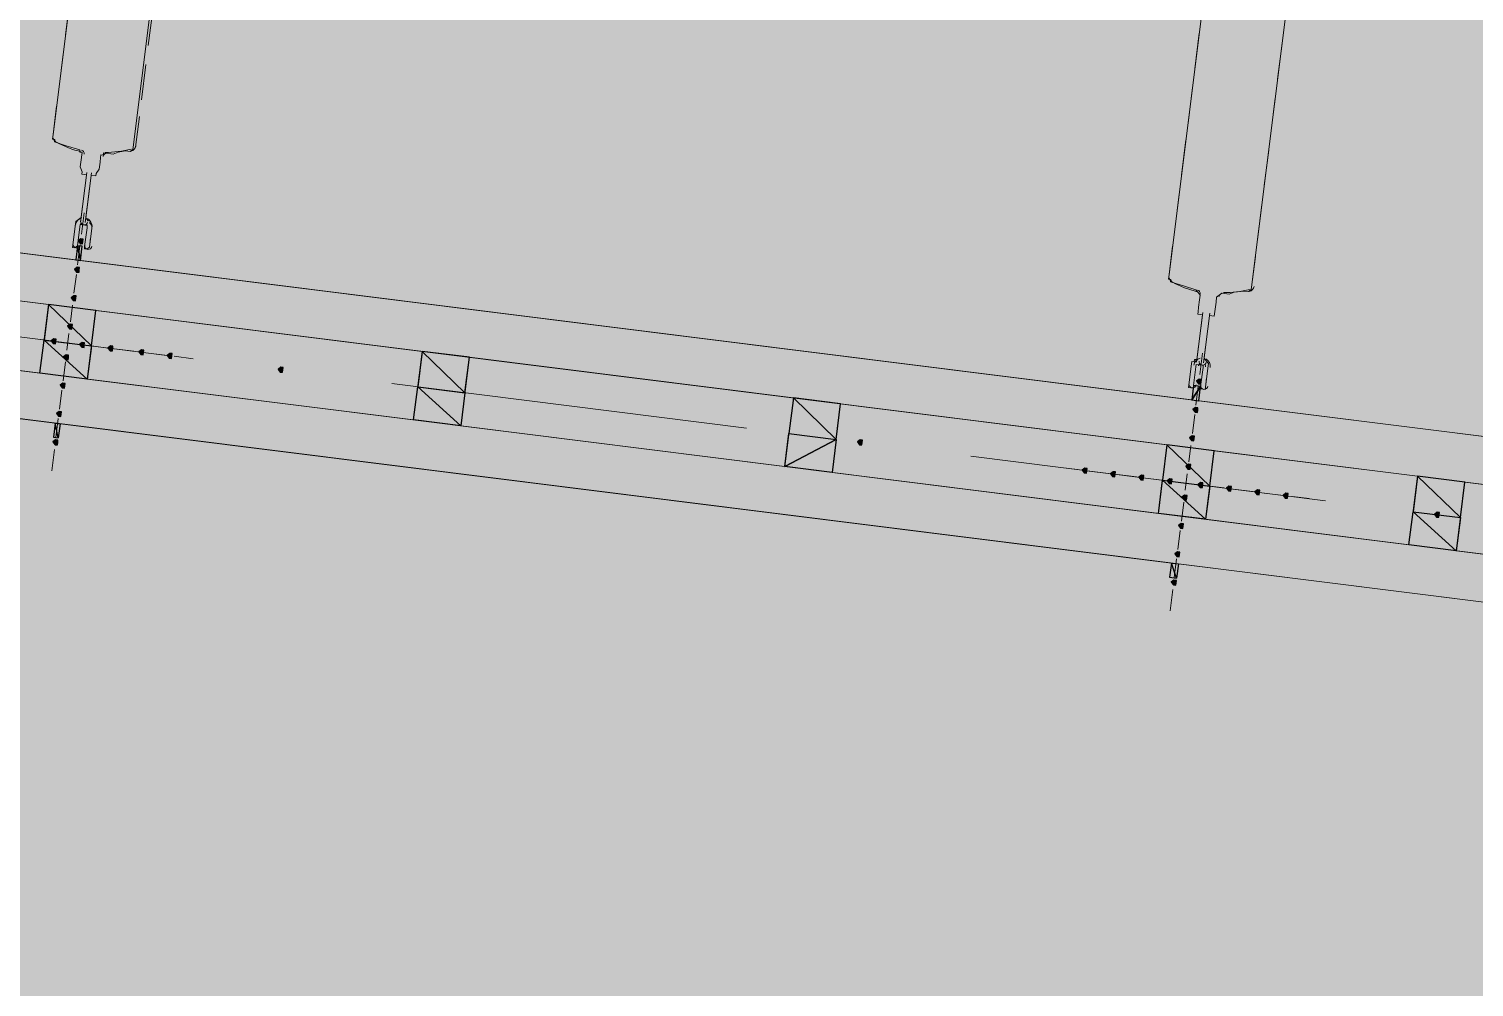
# Model space of a CAD drawing. Header units: metres. Extents: x -4 to 509425, y 7549 to 4732445.
# Drawn here: x 476061.19 to 476066.33, y 4719724.9 to 4719728.3 of the extents above; entities that cross this region are included whole.
import ezdxf

# ---------------------------------------------------------------- set-up
doc = ezdxf.new("R2010")
doc.units = ezdxf.units.M
doc.header["$LTSCALE"] = 0.01
doc.header["$MEASUREMENT"] = 0
doc.layers.get('0').update_dxf_attribs({"lineweight": 0})
doc.layers.add('_SUBESTACIÓN', color=1, linetype='Continuous')
doc.layers.add('SUBESTACION LA VID', color=253, linetype='Continuous')

# ---------------------------------------------------------------- blocks, each defined once
blk = doc.blocks.new('A$Cfff6051d')
at = {"layer": 'SUBESTACION LA VID', "transparency": 33554687}
h = blk.add_hatch(color=256, dxfattribs=at)
h.dxf.hatch_style = 2
h.paths.add_polyline_path([(476061.3843, 4719727.5442), (476061.3853, 4719727.5526), (476061.3769, 4719727.5536), (476061.3675, 4719727.5463), (476061.3748, 4719727.5368), (476061.3832, 4719727.5358)])
h = blk.add_hatch(color=256, dxfattribs=at)
h.dxf.hatch_style = 2
h.paths.add_polyline_path([(476061.3717, 4719727.4434), (476061.3727, 4719727.4518), (476061.3643, 4719727.4528), (476061.3549, 4719727.4455), (476061.3622, 4719727.436), (476061.3706, 4719727.435)])
h = blk.add_hatch(color=256, dxfattribs=at)
h.dxf.hatch_style = 2
h.paths.add_polyline_path([(476061.359, 4719727.3426), (476061.3601, 4719727.351), (476061.3517, 4719727.352), (476061.3422, 4719727.3447), (476061.3496, 4719727.3352), (476061.358, 4719727.3342)])
h = blk.add_hatch(color=256, dxfattribs=at)
h.dxf.hatch_style = 2
h.paths.add_polyline_path([(476061.3464, 4719727.2418), (476061.3474, 4719727.2502), (476061.339, 4719727.2512), (476061.3296, 4719727.2439), (476061.3369, 4719727.2344), (476061.3453, 4719727.2334)])
h = blk.add_hatch(color=256, dxfattribs=at)
h.dxf.hatch_style = 2
h.paths.add_polyline_path([(476061.2886, 4719727.1893), (476061.2897, 4719727.1977), (476061.2813, 4719727.1987), (476061.2718, 4719727.1914), (476061.2792, 4719727.1819), (476061.2876, 4719727.1809)])
h = blk.add_hatch(color=256, dxfattribs=at)
h.dxf.hatch_style = 2
h.paths.add_polyline_path([(476061.3327, 4719727.1326), (476061.3337, 4719727.141), (476061.3253, 4719727.142), (476061.3159, 4719727.1347), (476061.3232, 4719727.1252), (476061.3316, 4719727.1242)])
h = blk.add_hatch(color=256, dxfattribs=at)
h.dxf.hatch_style = 2
h.paths.add_polyline_path([(476061.3894, 4719727.1766), (476061.3905, 4719727.185), (476061.3821, 4719727.1861), (476061.3726, 4719727.1787), (476061.38, 4719727.1693), (476061.3884, 4719727.1682)])
h = blk.add_hatch(color=256, dxfattribs=at)
h.dxf.hatch_style = 2
h.paths.add_polyline_path([(476061.4902, 4719727.164), (476061.4913, 4719727.1724), (476061.4829, 4719727.1735), (476061.4734, 4719727.1661), (476061.4808, 4719727.1567), (476061.4892, 4719727.1556)])
h = blk.add_hatch(color=256, dxfattribs=at)
h.dxf.hatch_style = 2
h.paths.add_polyline_path([(476061.5994, 4719727.1503), (476061.6005, 4719727.1587), (476061.5921, 4719727.1598), (476061.5826, 4719727.1524), (476061.59, 4719727.143), (476061.5984, 4719727.1419)])
h = blk.add_hatch(color=256, dxfattribs=at)
h.dxf.hatch_style = 2
h.paths.add_polyline_path([(476061.7002, 4719727.1377), (476061.7013, 4719727.1461), (476061.6929, 4719727.1471), (476061.6834, 4719727.1398), (476061.6908, 4719727.1303), (476061.6992, 4719727.1293)])
h = blk.add_hatch(color=256, dxfattribs=at)
h.dxf.hatch_style = 2
h.paths.add_polyline_path([(476062.095, 4719727.0882), (476062.0961, 4719727.0966), (476062.0877, 4719727.0976), (476062.0782, 4719727.0903), (476062.0856, 4719727.0808), (476062.094, 4719727.0798)])
h = blk.add_hatch(color=256, dxfattribs=at)
h.dxf.hatch_style = 2
h.paths.add_polyline_path([(476061.3201, 4719727.0318), (476061.3211, 4719727.0402), (476061.3127, 4719727.0412), (476061.3033, 4719727.0339), (476061.3106, 4719727.0244), (476061.319, 4719727.0234)])
h = blk.add_hatch(color=256, dxfattribs=at)
h.dxf.hatch_style = 2
h.paths.add_polyline_path([(476065.3577, 4719727.046), (476065.3587, 4719727.0544), (476065.3503, 4719727.0555), (476065.3409, 4719727.0481), (476065.3482, 4719727.0387), (476065.3566, 4719727.0376)])
h = blk.add_hatch(color=256, dxfattribs=at)
h.dxf.hatch_style = 2
h.paths.add_polyline_path([(476061.3074, 4719726.931), (476061.3085, 4719726.9394), (476061.3001, 4719726.9404), (476061.2906, 4719726.9331), (476061.298, 4719726.9236), (476061.3064, 4719726.9226)])
h = blk.add_hatch(color=256, dxfattribs=at)
h.dxf.hatch_style = 2
h.paths.add_polyline_path([(476065.345, 4719726.9452), (476065.3461, 4719726.9536), (476065.3377, 4719726.9547), (476065.3282, 4719726.9473), (476065.3356, 4719726.9379), (476065.344, 4719726.9368)])
h = blk.add_hatch(color=256, dxfattribs=at)
h.dxf.hatch_style = 2
h.paths.add_polyline_path([(476061.2948, 4719726.8301), (476061.2958, 4719726.8385), (476061.2874, 4719726.8396), (476061.278, 4719726.8323), (476061.2853, 4719726.8228), (476061.2937, 4719726.8217)])
h = blk.add_hatch(color=256, dxfattribs=at)
h.dxf.hatch_style = 2
h.paths.add_polyline_path([(476064.1531, 4719726.8302), (476064.1542, 4719726.8386), (476064.1458, 4719726.8396), (476064.1363, 4719726.8323), (476064.1437, 4719726.8228), (476064.1521, 4719726.8218)])
h = blk.add_hatch(color=256, dxfattribs=at)
h.dxf.hatch_style = 2
h.paths.add_polyline_path([(476065.3324, 4719726.8444), (476065.3334, 4719726.8528), (476065.325, 4719726.8539), (476065.3156, 4719726.8465), (476065.3229, 4719726.8371), (476065.3313, 4719726.836)])
h = blk.add_hatch(color=256, dxfattribs=at)
h.dxf.hatch_style = 2
h.paths.add_polyline_path([(476064.9512, 4719726.7301), (476064.9522, 4719726.7385), (476064.9438, 4719726.7396), (476064.9344, 4719726.7322), (476064.9417, 4719726.7228), (476064.9501, 4719726.7217)])
h = blk.add_hatch(color=256, dxfattribs=at)
h.dxf.hatch_style = 2
h.paths.add_polyline_path([(476065.052, 4719726.7175), (476065.053, 4719726.7259), (476065.0446, 4719726.7269), (476065.0352, 4719726.7196), (476065.0425, 4719726.7101), (476065.0509, 4719726.7091)])
h = blk.add_hatch(color=256, dxfattribs=at)
h.dxf.hatch_style = 2
h.paths.add_polyline_path([(476065.3197, 4719726.7436), (476065.3208, 4719726.752), (476065.3124, 4719726.7531), (476065.3029, 4719726.7457), (476065.3103, 4719726.7363), (476065.3187, 4719726.7352)])
h = blk.add_hatch(color=256, dxfattribs=at)
h.dxf.hatch_style = 2
h.paths.add_polyline_path([(476065.1528, 4719726.7048), (476065.1538, 4719726.7132), (476065.1454, 4719726.7143), (476065.136, 4719726.7069), (476065.1433, 4719726.6975), (476065.1517, 4719726.6964)])
h = blk.add_hatch(color=256, dxfattribs=at)
h.dxf.hatch_style = 2
h.paths.add_polyline_path([(476065.2536, 4719726.6922), (476065.2546, 4719726.7006), (476065.2462, 4719726.7016), (476065.2368, 4719726.6943), (476065.2441, 4719726.6848), (476065.2525, 4719726.6838)])
h = blk.add_hatch(color=256, dxfattribs=at)
h.dxf.hatch_style = 2
h.paths.add_polyline_path([(476065.3628, 4719726.6785), (476065.3638, 4719726.6869), (476065.3554, 4719726.688), (476065.346, 4719726.6806), (476065.3533, 4719726.6712), (476065.3617, 4719726.6701)])
h = blk.add_hatch(color=256, dxfattribs=at)
h.dxf.hatch_style = 2
h.paths.add_polyline_path([(476065.4636, 4719726.6659), (476065.4646, 4719726.6743), (476065.4562, 4719726.6753), (476065.4468, 4719726.668), (476065.4541, 4719726.6585), (476065.4625, 4719726.6575)])
h = blk.add_hatch(color=256, dxfattribs=at)
h.dxf.hatch_style = 2
h.paths.add_polyline_path([(476065.306, 4719726.6344), (476065.3071, 4719726.6428), (476065.2987, 4719726.6439), (476065.2892, 4719726.6365), (476065.2966, 4719726.6271), (476065.305, 4719726.626)])
h = blk.add_hatch(color=256, dxfattribs=at)
h.dxf.hatch_style = 2
h.paths.add_polyline_path([(476065.5644, 4719726.6532), (476065.5654, 4719726.6616), (476065.557, 4719726.6627), (476065.5476, 4719726.6553), (476065.5549, 4719726.6459), (476065.5633, 4719726.6448)])
h = blk.add_hatch(color=256, dxfattribs=at)
h.dxf.hatch_style = 2
h.paths.add_polyline_path([(476065.6652, 4719726.6406), (476065.6662, 4719726.649), (476065.6578, 4719726.65), (476065.6484, 4719726.6427), (476065.6557, 4719726.6332), (476065.6641, 4719726.6322)])
h = blk.add_hatch(color=256, dxfattribs=at)
h.dxf.hatch_style = 2
h.paths.add_polyline_path([(476066.2028, 4719726.5732), (476066.2039, 4719726.5816), (476066.1955, 4719726.5826), (476066.186, 4719726.5753), (476066.1934, 4719726.5658), (476066.2018, 4719726.5648)])
h = blk.add_hatch(color=256, dxfattribs=at)
h.dxf.hatch_style = 2
h.paths.add_polyline_path([(476065.2934, 4719726.5336), (476065.2945, 4719726.542), (476065.2861, 4719726.5431), (476065.2766, 4719726.5357), (476065.284, 4719726.5263), (476065.2924, 4719726.5252)])
h = blk.add_hatch(color=256, dxfattribs=at)
h.dxf.hatch_style = 2
h.paths.add_polyline_path([(476065.2808, 4719726.4328), (476065.2818, 4719726.4412), (476065.2734, 4719726.4423), (476065.264, 4719726.4349), (476065.2713, 4719726.4255), (476065.2797, 4719726.4244)])
h = blk.add_hatch(color=256, dxfattribs=at)
h.dxf.hatch_style = 2
h.paths.add_polyline_path([(476065.2681, 4719726.332), (476065.2692, 4719726.3404), (476065.2608, 4719726.3415), (476065.2513, 4719726.3341), (476065.2587, 4719726.3247), (476065.2671, 4719726.3236)])
at = {"layer": 'SUBESTACION LA VID', "lineweight": 15}
for p, q in [((476061.3384, 4719728.4032), (476061.3226, 4719728.2772)), ((476061.6166, 4719728.2403), (476061.6324, 4719728.3663)), ((476067.8777, 4719726.6618), (476054.8656, 4719728.2932)), ((476065.3508, 4719728.2841), (476065.335, 4719728.1581)), ((476065.629, 4719728.1212), (476065.6448, 4719728.2472)), ((476061.3142, 4719728.21), (476061.2984, 4719728.084)), ((476061.5924, 4719728.0471), (476061.6082, 4719728.1731)), ((476067.7055, 4719726.5128), (476054.9874, 4719728.1072)), ((476065.3265, 4719728.0909), (476065.3107, 4719727.9649)), ((476061.291, 4719728.0252), (476061.2784, 4719727.9243)), ((476065.6047, 4719727.928), (476065.6205, 4719728.054)), ((476061.5713, 4719727.8791), (476061.585, 4719727.9883)), ((476067.6749, 4719726.2692), (476054.9568, 4719727.8636)), ((476065.3034, 4719727.9061), (476065.2876, 4719727.7801)), ((476065.5816, 4719727.7432), (476065.5974, 4719727.8692)), ((476061.3759, 4719727.6135), (476061.398, 4719727.7899)), ((476061.3927, 4719727.6114), (476061.4148, 4719727.7878)), ((476067.8051, 4719726.0822), (476054.7929, 4719727.7135)), ((476065.2791, 4719727.7129), (476065.2633, 4719727.5869)), ((476065.5574, 4719727.55), (476065.5732, 4719727.676)), ((476061.3885, 4719727.646), (476061.3791, 4719727.5704)), ((476061.357, 4719727.5988), (476061.3486, 4719727.5316)), ((476061.3738, 4719727.5967), (476061.3654, 4719727.5295)), ((476061.3906, 4719727.5263), (476061.399, 4719727.5935)), ((476061.3738, 4719727.5284), (476061.3654, 4719727.4612)), ((476061.3759, 4719727.477), (476061.3822, 4719727.5274)), ((476065.256, 4719727.5281), (476065.2433, 4719727.4273)), ((476065.5363, 4719727.382), (476065.55, 4719727.4912)), ((476061.3611, 4719727.4276), (476061.3527, 4719727.3604)), ((476061.6918, 4719727.1387), (476060.4318, 4719727.2967)), ((476061.2319, 4719727.0769), (476061.2624, 4719727.3206)), ((476061.3475, 4719727.3184), (476061.3401, 4719727.2596)), ((476061.3999, 4719727.0559), (476061.4304, 4719727.2995)), ((476065.3409, 4719727.1164), (476065.363, 4719727.2928)), ((476065.3661, 4719727.1132), (476065.3882, 4719727.2896)), ((476061.2634, 4719727.1924), (476061.1962, 4719727.2009)), ((476061.3348, 4719727.2176), (476061.3274, 4719727.1588)), ((476061.3642, 4719727.1798), (476061.297, 4719727.1882)), ((476061.465, 4719727.1672), (476061.4062, 4719727.1745)), ((476061.5658, 4719727.1545), (476061.507, 4719727.1619)), ((476061.675, 4719727.1408), (476061.6078, 4719727.1493)), ((476062.5591, 4719726.9105), (476062.5897, 4719727.1542)), ((476065.3619, 4719727.1479), (476065.3524, 4719727.0723)), ((476061.3222, 4719727.1168), (476061.3138, 4719727.0496)), ((476061.7758, 4719727.1282), (476061.7086, 4719727.1366)), ((476062.7271, 4719726.8895), (476062.7577, 4719727.1331)), ((476065.322, 4719727.1017), (476065.3135, 4719727.0345)), ((476065.3388, 4719727.0996), (476065.3303, 4719727.0324)), ((476065.3555, 4719727.0292), (476065.364, 4719727.0964)), ((476063.7415, 4719726.8818), (476062.4815, 4719727.0397)), ((476061.3095, 4719727.016), (476061.3011, 4719726.9488)), ((476063.878, 4719726.7452), (476063.9085, 4719726.9888)), ((476065.3471, 4719727.0303), (476065.3387, 4719726.9631)), ((476064.046, 4719726.7241), (476064.0765, 4719726.9677)), ((476061.2969, 4719726.9152), (476061.2885, 4719726.848)), ((476065.3345, 4719726.9295), (476065.3261, 4719726.8623)), ((476061.2832, 4719726.806), (476061.2737, 4719726.7304)), ((476065.7996, 4719726.6237), (476064.5395, 4719726.7817)), ((476065.2052, 4719726.5788), (476065.2358, 4719726.8224)), ((476065.3208, 4719726.8203), (476065.3134, 4719726.7615)), ((476065.3732, 4719726.5577), (476065.4038, 4719726.8013)), ((476064.9175, 4719726.7343), (476064.8588, 4719726.7417)), ((476065.0268, 4719726.7206), (476064.9596, 4719726.7291)), ((476065.1276, 4719726.708), (476065.0604, 4719726.7164)), ((476065.2284, 4719726.6954), (476065.1696, 4719726.7027)), ((476065.3292, 4719726.6827), (476065.2704, 4719726.6901)), ((476065.3082, 4719726.7195), (476065.3008, 4719726.6607)), ((476065.4384, 4719726.669), (476065.3712, 4719726.6775)), ((476066.0957, 4719726.4672), (476066.1262, 4719726.7108)), ((476066.2637, 4719726.4461), (476066.2942, 4719726.6897)), ((476065.5392, 4719726.6564), (476065.472, 4719726.6648)), ((476065.64, 4719726.6438), (476065.5812, 4719726.6511)), ((476065.7408, 4719726.6311), (476065.682, 4719726.6385)), ((476065.2955, 4719726.6187), (476065.2871, 4719726.5515)), ((476065.2829, 4719726.5179), (476065.2745, 4719726.4507)), ((476065.2703, 4719726.4171), (476065.2618, 4719726.3499)), ((476065.2766, 4719726.3992), (476065.2702, 4719726.3488)), ((476065.2566, 4719726.3079), (476065.2471, 4719726.2323))]:
    blk.add_line(p, q, dxfattribs=at)
at = {"layer": 'SUBESTACION LA VID', "lineweight": 0}
for p, q in [((476057.3941, 4719727.9762), (476061.3591, 4719727.4791)), ((476061.2624, 4719727.3206), (476058.6163, 4719727.6523)), ((476061.3591, 4719727.4791), (476065.324, 4719726.982)), ((476065.3492, 4719726.9788), (476061.3591, 4719727.4791)), ((476058.5858, 4719727.4087), (476061.2319, 4719727.0769)), ((476061.2624, 4719727.3206), (476062.5897, 4719727.1542)), ((476061.2319, 4719727.0769), (476062.5591, 4719726.9105)), ((476062.5591, 4719726.9105), (476065.2052, 4719726.5788)), ((476065.2052, 4719726.5788), (476066.0957, 4719726.4672))]:
    blk.add_line(p, q, dxfattribs=at)
at = {"layer": 'SUBESTACION LA VID', "lineweight": 15}
for points in [[(476061.8336, 4719730.039), (476061.5629, 4719727.8801), (476061.5619, 4719727.8717), (476061.5524, 4719727.8644), (476061.5356, 4719727.8665), (476061.5094, 4719727.8613), (476061.4915, 4719727.855), (476061.4579, 4719727.8592), (476061.4569, 4719727.8508), (476061.4485, 4719727.8518), (476061.4474, 4719727.8434), (476061.4453, 4719727.8266), (476061.4421, 4719727.8014), (476061.4316, 4719727.7857), (476061.4306, 4719727.7773), (476061.4138, 4719727.7794), (476061.3948, 4719727.6282), (476061.4022, 4719727.6187), (476061.4106, 4719727.6177), (476061.4095, 4719727.6093), (476061.4169, 4719727.5998), (476061.4158, 4719727.5914), (476061.4074, 4719727.5242), (476061.3979, 4719727.5169), (476061.3895, 4719727.5179), (476061.3906, 4719727.5263), (476061.399, 4719727.5935), (476061.4001, 4719727.6019), (476061.3917, 4719727.603), (476061.3833, 4719727.604), (476061.3749, 4719727.6051), (476061.3738, 4719727.5967), (476061.3654, 4719727.5295), (476061.3559, 4719727.5221), (476061.3475, 4719727.5232), (476061.3486, 4719727.5316), (476061.357, 4719727.5988), (476061.3581, 4719727.6072), (476061.3591, 4719727.6156), (476061.3686, 4719727.6229), (476061.378, 4719727.6303), (476061.397, 4719727.7815), (476061.3802, 4719727.7836), (476061.3812, 4719727.792), (476061.3749, 4719727.8099), (476061.3781, 4719727.8351), (476061.3802, 4719727.8519), (476061.3813, 4719727.8603), (476061.3729, 4719727.8613), (476061.3739, 4719727.8697), (476061.3246, 4719727.8844), (476061.2836, 4719727.8981), (476061.2847, 4719727.9065), (476061.2763, 4719727.9075), (476061.2773, 4719727.9159), (476061.2784, 4719727.9243), (476061.548, 4719730.0748)], [(476065.807, 4719729.5409), (476065.5363, 4719727.382), (476065.5352, 4719727.3736), (476065.5258, 4719727.3663), (476065.509, 4719727.3684), (476065.4743, 4719727.3642), (476065.4565, 4719727.3579), (476065.4313, 4719727.361), (476065.4218, 4719727.3537), (476065.4124, 4719727.3463), (476065.4103, 4719727.3295), (476065.4071, 4719727.3043), (476065.405, 4719727.2875), (476065.4039, 4719727.2791), (476065.3871, 4719727.2812), (476065.3682, 4719727.13), (476065.3755, 4719727.1206), (476065.3829, 4719727.1111), (476065.3818, 4719727.1027), (476065.3808, 4719727.0943), (476065.3723, 4719727.0271), (476065.3713, 4719727.0187), (476065.3629, 4719727.0198), (476065.3545, 4719727.0208), (476065.3555, 4719727.0292), (476065.364, 4719727.0964), (476065.365, 4719727.1048), (476065.3566, 4719727.1059), (476065.3482, 4719727.1069), (476065.3398, 4719727.108), (476065.3388, 4719727.0996), (476065.3303, 4719727.0324), (476065.3293, 4719727.024), (476065.3209, 4719727.025), (476065.3125, 4719727.0261), (476065.3135, 4719727.0345), (476065.322, 4719727.1017), (476065.323, 4719727.1101), (476065.3241, 4719727.1185), (476065.3325, 4719727.1175), (476065.3335, 4719727.1259), (476065.3419, 4719727.1248), (476065.343, 4719727.1332), (476065.3619, 4719727.2844), (476065.3451, 4719727.2865), (476065.3462, 4719727.2949), (476065.3483, 4719727.3117), (476065.3515, 4719727.3369), (476065.3536, 4719727.3537), (476065.3462, 4719727.3632), (476065.3389, 4719727.3726), (476065.2979, 4719727.3863), (476065.2486, 4719727.401), (476065.2496, 4719727.4094), (476065.2412, 4719727.4105), (476065.2423, 4719727.4189), (476065.2433, 4719727.4273), (476065.5129, 4719729.5777)], [(476067.7265, 4719726.6808), (476065.3492, 4719726.9788), (476065.3555, 4719727.0292), (476065.3303, 4719727.0324), (476065.324, 4719726.982), (476061.3759, 4719727.477), (476061.3822, 4719727.5274), (476061.3654, 4719727.5295), (476061.3591, 4719727.4791), (476057.4109, 4719727.9741)], [(476060.1116, 4719727.4648), (476061.2624, 4719727.3206), (476061.2466, 4719727.1945), (476061.4146, 4719727.1735), (476061.4304, 4719727.2995), (476062.5897, 4719727.1542), (476062.5739, 4719727.0281), (476062.7419, 4719727.0071), (476062.7577, 4719727.1331), (476063.9085, 4719726.9888), (476063.8927, 4719726.8628), (476064.0607, 4719726.8417), (476064.0765, 4719726.9677), (476065.2358, 4719726.8224), (476065.22, 4719726.6964), (476065.388, 4719726.6753), (476065.4038, 4719726.8013), (476066.1262, 4719726.7108), (476066.1104, 4719726.5848), (476066.2784, 4719726.5637), (476066.2942, 4719726.6897), (476067.0166, 4719726.5991)], [(476067.6539, 4719726.1012), (476065.2766, 4719726.3992), (476065.2702, 4719726.3488), (476065.245, 4719726.352), (476065.2514, 4719726.4024), (476061.3032, 4719726.8973), (476061.2969, 4719726.8469), (476061.2801, 4719726.8491), (476061.2864, 4719726.8995), (476057.3382, 4719727.3944)], [(476060.081, 4719727.2212), (476061.2319, 4719727.0769), (476061.2466, 4719727.1945), (476061.4146, 4719727.1735), (476061.3999, 4719727.0559), (476062.5591, 4719726.9105), (476062.5739, 4719727.0281), (476062.7419, 4719727.0071), (476062.7271, 4719726.8895), (476063.878, 4719726.7452), (476063.8927, 4719726.8628), (476064.0607, 4719726.8417), (476064.046, 4719726.7241), (476065.2052, 4719726.5788), (476065.22, 4719726.6964), (476065.388, 4719726.6753), (476065.3732, 4719726.5577), (476066.0957, 4719726.4672), (476066.1104, 4719726.5848), (476066.2784, 4719726.5637), (476066.2637, 4719726.4461), (476066.9861, 4719726.3555)], [(476061.3802, 4719727.8519), (476061.3781, 4719727.8351), (476061.3749, 4719727.8099), (476061.3812, 4719727.792), (476061.3802, 4719727.7836), (476061.397, 4719727.7815)], [(476061.4138, 4719727.7794), (476061.4306, 4719727.7773), (476061.4316, 4719727.7857), (476061.4421, 4719727.8014), (476061.4453, 4719727.8266), (476061.4474, 4719727.8434)], [(476061.4158, 4719727.5914), (476061.4074, 4719727.5242), (476061.4116, 4719727.5578)], [(476061.3591, 4719727.4791), (476061.3654, 4719727.5295), (476061.3822, 4719727.5274)], [(476065.3536, 4719727.3537), (476065.3515, 4719727.3369), (476065.3483, 4719727.3117), (476065.3462, 4719727.2949), (476065.3451, 4719727.2865), (476065.3619, 4719727.2844)], [(476065.3871, 4719727.2812), (476065.4039, 4719727.2791), (476065.405, 4719727.2875), (476065.4071, 4719727.3043), (476065.4103, 4719727.3295), (476065.4124, 4719727.3463)], [(476065.3808, 4719727.0943), (476065.3723, 4719727.0271), (476065.3766, 4719727.0607)], [(476065.324, 4719726.982), (476065.3303, 4719727.0324), (476065.3555, 4719727.0292), (476065.3492, 4719726.9788)], [(476061.2864, 4719726.8995), (476061.2801, 4719726.8491), (476061.2969, 4719726.8469), (476061.3032, 4719726.8973)], [(476065.2514, 4719726.4024), (476065.245, 4719726.352), (476065.2702, 4719726.3488)]]:
    blk.add_lwpolyline(points, dxfattribs=at)
at = {"layer": 'SUBESTACION LA VID', "lineweight": 0}
for points in [[(476055.0084, 4719728.2753), (476065.3492, 4719726.9788), (476057.3941, 4719727.9762)], [(476054.9357, 4719727.6956), (476065.2766, 4719726.3992), (476057.3214, 4719727.3965)], [(476065.2766, 4719726.3992), (476061.3032, 4719726.8973), (476057.3214, 4719727.3965), (476061.2864, 4719726.8995)], [(476059.913, 4719727.2423), (476061.2319, 4719727.0769), (476058.7538, 4719727.3876)], [(476066.1262, 4719726.7108), (476065.2358, 4719726.8224), (476062.5897, 4719727.1542)], [(476064.0765, 4719726.9677), (476062.5897, 4719727.1542), (476063.9085, 4719726.9888)], [(476063.878, 4719726.7452), (476065.2052, 4719726.5788), (476062.7271, 4719726.8895)], [(476067.1846, 4719726.5781), (476066.1262, 4719726.7108), (476067.0166, 4719726.5991)], [(476067.1541, 4719726.3345), (476066.0957, 4719726.4672), (476066.9861, 4719726.3555)]]:
    blk.add_lwpolyline(points, dxfattribs=at)
at = {"layer": 'SUBESTACION LA VID'}
for points in [[(476061.3843, 4719727.5442), (476061.3853, 4719727.5526), (476061.3769, 4719727.5536), (476061.3675, 4719727.5463), (476061.3748, 4719727.5368), (476061.3832, 4719727.5358)], [(476061.3591, 4719727.4791), (476061.3759, 4719727.477), (476061.3654, 4719727.5295)], [(476061.3759, 4719727.477), (476061.3822, 4719727.5274), (476061.3654, 4719727.5295)], [(476061.3717, 4719727.4434), (476061.3727, 4719727.4518), (476061.3643, 4719727.4528), (476061.3549, 4719727.4455), (476061.3622, 4719727.436), (476061.3706, 4719727.435)], [(476061.359, 4719727.3426), (476061.3601, 4719727.351), (476061.3517, 4719727.352), (476061.3422, 4719727.3447), (476061.3496, 4719727.3352), (476061.358, 4719727.3342)], [(476061.2466, 4719727.1945), (476061.4146, 4719727.1735), (476061.2624, 4719727.3206)], [(476061.4146, 4719727.1735), (476061.4304, 4719727.2995), (476061.2624, 4719727.3206)], [(476061.3464, 4719727.2418), (476061.3474, 4719727.2502), (476061.339, 4719727.2512), (476061.3296, 4719727.2439), (476061.3369, 4719727.2344), (476061.3453, 4719727.2334)], [(476061.2319, 4719727.0769), (476061.2466, 4719727.1945), (476061.3999, 4719727.0559)], [(476061.3999, 4719727.0559), (476061.2466, 4719727.1945), (476061.4146, 4719727.1735)], [(476061.2886, 4719727.1893), (476061.2897, 4719727.1977), (476061.2813, 4719727.1987), (476061.2718, 4719727.1914), (476061.2792, 4719727.1819), (476061.2876, 4719727.1809)], [(476061.3327, 4719727.1326), (476061.3337, 4719727.141), (476061.3253, 4719727.142), (476061.3159, 4719727.1347), (476061.3232, 4719727.1252), (476061.3316, 4719727.1242)], [(476061.3894, 4719727.1766), (476061.3905, 4719727.185), (476061.3821, 4719727.1861), (476061.3726, 4719727.1787), (476061.38, 4719727.1693), (476061.3884, 4719727.1682)], [(476061.4902, 4719727.164), (476061.4913, 4719727.1724), (476061.4829, 4719727.1735), (476061.4734, 4719727.1661), (476061.4808, 4719727.1567), (476061.4892, 4719727.1556)], [(476061.5994, 4719727.1503), (476061.6005, 4719727.1587), (476061.5921, 4719727.1598), (476061.5826, 4719727.1524), (476061.59, 4719727.143), (476061.5984, 4719727.1419)], [(476061.7002, 4719727.1377), (476061.7013, 4719727.1461), (476061.6929, 4719727.1471), (476061.6834, 4719727.1398), (476061.6908, 4719727.1303), (476061.6992, 4719727.1293)], [(476062.5739, 4719727.0281), (476062.7419, 4719727.0071), (476062.5897, 4719727.1542)], [(476062.7419, 4719727.0071), (476062.7577, 4719727.1331), (476062.5897, 4719727.1542)], [(476062.095, 4719727.0882), (476062.0961, 4719727.0966), (476062.0877, 4719727.0976), (476062.0782, 4719727.0903), (476062.0856, 4719727.0808), (476062.094, 4719727.0798)], [(476061.3201, 4719727.0318), (476061.3211, 4719727.0402), (476061.3127, 4719727.0412), (476061.3033, 4719727.0339), (476061.3106, 4719727.0244), (476061.319, 4719727.0234)], [(476065.3577, 4719727.046), (476065.3587, 4719727.0544), (476065.3503, 4719727.0555), (476065.3409, 4719727.0481), (476065.3482, 4719727.0387), (476065.3566, 4719727.0376)], [(476062.5591, 4719726.9105), (476062.5739, 4719727.0281), (476062.7271, 4719726.8895)], [(476062.7271, 4719726.8895), (476062.5739, 4719727.0281), (476062.7419, 4719727.0071)], [(476063.8927, 4719726.8628), (476064.0607, 4719726.8417), (476063.9085, 4719726.9888)], [(476064.0607, 4719726.8417), (476064.0765, 4719726.9677), (476063.9085, 4719726.9888)], [(476065.324, 4719726.982), (476065.3555, 4719727.0292), (476065.3303, 4719727.0324)], [(476065.3492, 4719726.9788), (476065.3555, 4719727.0292), (476065.324, 4719726.982)], [(476061.3074, 4719726.931), (476061.3085, 4719726.9394), (476061.3001, 4719726.9404), (476061.2906, 4719726.9331), (476061.298, 4719726.9236), (476061.3064, 4719726.9226)], [(476065.345, 4719726.9452), (476065.3461, 4719726.9536), (476065.3377, 4719726.9547), (476065.3282, 4719726.9473), (476065.3356, 4719726.9379), (476065.344, 4719726.9368)], [(476061.2948, 4719726.8301), (476061.2958, 4719726.8385), (476061.2874, 4719726.8396), (476061.278, 4719726.8323), (476061.2853, 4719726.8228), (476061.2937, 4719726.8217)], [(476063.878, 4719726.7452), (476063.8927, 4719726.8628), (476064.0607, 4719726.8417)], [(476064.046, 4719726.7241), (476063.878, 4719726.7452), (476064.0607, 4719726.8417)], [(476064.1531, 4719726.8302), (476064.1542, 4719726.8386), (476064.1458, 4719726.8396), (476064.1363, 4719726.8323), (476064.1437, 4719726.8228), (476064.1521, 4719726.8218)], [(476065.3324, 4719726.8444), (476065.3334, 4719726.8528), (476065.325, 4719726.8539), (476065.3156, 4719726.8465), (476065.3229, 4719726.8371), (476065.3313, 4719726.836)], [(476065.22, 4719726.6964), (476065.388, 4719726.6753), (476065.2358, 4719726.8224)], [(476065.388, 4719726.6753), (476065.4038, 4719726.8013), (476065.2358, 4719726.8224)], [(476064.9512, 4719726.7301), (476064.9522, 4719726.7385), (476064.9438, 4719726.7396), (476064.9344, 4719726.7322), (476064.9417, 4719726.7228), (476064.9501, 4719726.7217)], [(476065.052, 4719726.7175), (476065.053, 4719726.7259), (476065.0446, 4719726.7269), (476065.0352, 4719726.7196), (476065.0425, 4719726.7101), (476065.0509, 4719726.7091)], [(476065.3197, 4719726.7436), (476065.3208, 4719726.752), (476065.3124, 4719726.7531), (476065.3029, 4719726.7457), (476065.3103, 4719726.7363), (476065.3187, 4719726.7352)], [(476065.1528, 4719726.7048), (476065.1538, 4719726.7132), (476065.1454, 4719726.7143), (476065.136, 4719726.7069), (476065.1433, 4719726.6975), (476065.1517, 4719726.6964)], [(476065.2052, 4719726.5788), (476065.22, 4719726.6964), (476065.3732, 4719726.5577)], [(476065.3732, 4719726.5577), (476065.22, 4719726.6964), (476065.388, 4719726.6753)], [(476065.2536, 4719726.6922), (476065.2546, 4719726.7006), (476065.2462, 4719726.7016), (476065.2368, 4719726.6943), (476065.2441, 4719726.6848), (476065.2525, 4719726.6838)], [(476065.3628, 4719726.6785), (476065.3638, 4719726.6869), (476065.3554, 4719726.688), (476065.346, 4719726.6806), (476065.3533, 4719726.6712), (476065.3617, 4719726.6701)], [(476065.4636, 4719726.6659), (476065.4646, 4719726.6743), (476065.4562, 4719726.6753), (476065.4468, 4719726.668), (476065.4541, 4719726.6585), (476065.4625, 4719726.6575)], [(476066.1104, 4719726.5848), (476066.2784, 4719726.5637), (476066.1262, 4719726.7108)], [(476066.2784, 4719726.5637), (476066.2942, 4719726.6897), (476066.1262, 4719726.7108)], [(476065.306, 4719726.6344), (476065.3071, 4719726.6428), (476065.2987, 4719726.6439), (476065.2892, 4719726.6365), (476065.2966, 4719726.6271), (476065.305, 4719726.626)], [(476065.5644, 4719726.6532), (476065.5654, 4719726.6616), (476065.557, 4719726.6627), (476065.5476, 4719726.6553), (476065.5549, 4719726.6459), (476065.5633, 4719726.6448)], [(476065.6652, 4719726.6406), (476065.6662, 4719726.649), (476065.6578, 4719726.65), (476065.6484, 4719726.6427), (476065.6557, 4719726.6332), (476065.6641, 4719726.6322)], [(476066.0957, 4719726.4672), (476066.1104, 4719726.5848), (476066.2637, 4719726.4461)], [(476066.2637, 4719726.4461), (476066.1104, 4719726.5848), (476066.2784, 4719726.5637)], [(476066.2028, 4719726.5732), (476066.2039, 4719726.5816), (476066.1955, 4719726.5826), (476066.186, 4719726.5753), (476066.1934, 4719726.5658), (476066.2018, 4719726.5648)], [(476065.2934, 4719726.5336), (476065.2945, 4719726.542), (476065.2861, 4719726.5431), (476065.2766, 4719726.5357), (476065.284, 4719726.5263), (476065.2924, 4719726.5252)], [(476065.2808, 4719726.4328), (476065.2818, 4719726.4412), (476065.2734, 4719726.4423), (476065.264, 4719726.4349), (476065.2713, 4719726.4255), (476065.2797, 4719726.4244)], [(476065.2681, 4719726.332), (476065.2692, 4719726.3404), (476065.2608, 4719726.3415), (476065.2513, 4719726.3341), (476065.2587, 4719726.3247), (476065.2671, 4719726.3236)]]:
    blk.add_lwpolyline(points, close=True, dxfattribs=at)
at = {"layer": 'SUBESTACION LA VID', "lineweight": 0}
for points in [[(476061.3843, 4719727.5442), (476061.3853, 4719727.5526), (476061.3769, 4719727.5536), (476061.3675, 4719727.5463), (476061.3748, 4719727.5368), (476061.3832, 4719727.5358)], [(476061.3591, 4719727.4791), (476061.3759, 4719727.477), (476061.3654, 4719727.5295)], [(476061.3759, 4719727.477), (476061.3822, 4719727.5274), (476061.3654, 4719727.5295)], [(476061.3717, 4719727.4434), (476061.3727, 4719727.4518), (476061.3643, 4719727.4528), (476061.3549, 4719727.4455), (476061.3622, 4719727.436), (476061.3706, 4719727.435)], [(476061.359, 4719727.3426), (476061.3601, 4719727.351), (476061.3517, 4719727.352), (476061.3422, 4719727.3447), (476061.3496, 4719727.3352), (476061.358, 4719727.3342)], [(476061.2466, 4719727.1945), (476061.4146, 4719727.1735), (476061.2624, 4719727.3206)], [(476061.4146, 4719727.1735), (476061.4304, 4719727.2995), (476061.2624, 4719727.3206)], [(476061.3464, 4719727.2418), (476061.3474, 4719727.2502), (476061.339, 4719727.2512), (476061.3296, 4719727.2439), (476061.3369, 4719727.2344), (476061.3453, 4719727.2334)], [(476061.2319, 4719727.0769), (476061.2466, 4719727.1945), (476061.3999, 4719727.0559)], [(476061.3999, 4719727.0559), (476061.2466, 4719727.1945), (476061.4146, 4719727.1735)], [(476061.2886, 4719727.1893), (476061.2897, 4719727.1977), (476061.2813, 4719727.1987), (476061.2718, 4719727.1914), (476061.2792, 4719727.1819), (476061.2876, 4719727.1809)], [(476061.3327, 4719727.1326), (476061.3337, 4719727.141), (476061.3253, 4719727.142), (476061.3159, 4719727.1347), (476061.3232, 4719727.1252), (476061.3316, 4719727.1242)], [(476061.3894, 4719727.1766), (476061.3905, 4719727.185), (476061.3821, 4719727.1861), (476061.3726, 4719727.1787), (476061.38, 4719727.1693), (476061.3884, 4719727.1682)], [(476061.4902, 4719727.164), (476061.4913, 4719727.1724), (476061.4829, 4719727.1735), (476061.4734, 4719727.1661), (476061.4808, 4719727.1567), (476061.4892, 4719727.1556)], [(476061.5994, 4719727.1503), (476061.6005, 4719727.1587), (476061.5921, 4719727.1598), (476061.5826, 4719727.1524), (476061.59, 4719727.143), (476061.5984, 4719727.1419)], [(476061.7002, 4719727.1377), (476061.7013, 4719727.1461), (476061.6929, 4719727.1471), (476061.6834, 4719727.1398), (476061.6908, 4719727.1303), (476061.6992, 4719727.1293)], [(476062.5739, 4719727.0281), (476062.7419, 4719727.0071), (476062.5897, 4719727.1542)], [(476062.7419, 4719727.0071), (476062.7577, 4719727.1331), (476062.5897, 4719727.1542)], [(476062.095, 4719727.0882), (476062.0961, 4719727.0966), (476062.0877, 4719727.0976), (476062.0782, 4719727.0903), (476062.0856, 4719727.0808), (476062.094, 4719727.0798)], [(476061.3201, 4719727.0318), (476061.3211, 4719727.0402), (476061.3127, 4719727.0412), (476061.3033, 4719727.0339), (476061.3106, 4719727.0244), (476061.319, 4719727.0234)], [(476065.3577, 4719727.046), (476065.3587, 4719727.0544), (476065.3503, 4719727.0555), (476065.3409, 4719727.0481), (476065.3482, 4719727.0387), (476065.3566, 4719727.0376)], [(476062.5591, 4719726.9105), (476062.5739, 4719727.0281), (476062.7271, 4719726.8895)], [(476062.7271, 4719726.8895), (476062.5739, 4719727.0281), (476062.7419, 4719727.0071)], [(476063.8927, 4719726.8628), (476064.0607, 4719726.8417), (476063.9085, 4719726.9888)], [(476064.0607, 4719726.8417), (476064.0765, 4719726.9677), (476063.9085, 4719726.9888)], [(476065.324, 4719726.982), (476065.3555, 4719727.0292), (476065.3303, 4719727.0324)], [(476065.3492, 4719726.9788), (476065.3555, 4719727.0292), (476065.324, 4719726.982)], [(476061.3074, 4719726.931), (476061.3085, 4719726.9394), (476061.3001, 4719726.9404), (476061.2906, 4719726.9331), (476061.298, 4719726.9236), (476061.3064, 4719726.9226)], [(476065.345, 4719726.9452), (476065.3461, 4719726.9536), (476065.3377, 4719726.9547), (476065.3282, 4719726.9473), (476065.3356, 4719726.9379), (476065.344, 4719726.9368)], [(476061.2948, 4719726.8301), (476061.2958, 4719726.8385), (476061.2874, 4719726.8396), (476061.278, 4719726.8323), (476061.2853, 4719726.8228), (476061.2937, 4719726.8217)], [(476063.878, 4719726.7452), (476063.8927, 4719726.8628), (476064.0607, 4719726.8417)], [(476064.046, 4719726.7241), (476063.878, 4719726.7452), (476064.0607, 4719726.8417)], [(476064.1531, 4719726.8302), (476064.1542, 4719726.8386), (476064.1458, 4719726.8396), (476064.1363, 4719726.8323), (476064.1437, 4719726.8228), (476064.1521, 4719726.8218)], [(476065.3324, 4719726.8444), (476065.3334, 4719726.8528), (476065.325, 4719726.8539), (476065.3156, 4719726.8465), (476065.3229, 4719726.8371), (476065.3313, 4719726.836)], [(476065.22, 4719726.6964), (476065.388, 4719726.6753), (476065.2358, 4719726.8224)], [(476065.388, 4719726.6753), (476065.4038, 4719726.8013), (476065.2358, 4719726.8224)], [(476064.9512, 4719726.7301), (476064.9522, 4719726.7385), (476064.9438, 4719726.7396), (476064.9344, 4719726.7322), (476064.9417, 4719726.7228), (476064.9501, 4719726.7217)], [(476065.052, 4719726.7175), (476065.053, 4719726.7259), (476065.0446, 4719726.7269), (476065.0352, 4719726.7196), (476065.0425, 4719726.7101), (476065.0509, 4719726.7091)], [(476065.3197, 4719726.7436), (476065.3208, 4719726.752), (476065.3124, 4719726.7531), (476065.3029, 4719726.7457), (476065.3103, 4719726.7363), (476065.3187, 4719726.7352)], [(476065.1528, 4719726.7048), (476065.1538, 4719726.7132), (476065.1454, 4719726.7143), (476065.136, 4719726.7069), (476065.1433, 4719726.6975), (476065.1517, 4719726.6964)], [(476065.2052, 4719726.5788), (476065.22, 4719726.6964), (476065.3732, 4719726.5577)], [(476065.3732, 4719726.5577), (476065.22, 4719726.6964), (476065.388, 4719726.6753)], [(476065.2536, 4719726.6922), (476065.2546, 4719726.7006), (476065.2462, 4719726.7016), (476065.2368, 4719726.6943), (476065.2441, 4719726.6848), (476065.2525, 4719726.6838)], [(476065.3628, 4719726.6785), (476065.3638, 4719726.6869), (476065.3554, 4719726.688), (476065.346, 4719726.6806), (476065.3533, 4719726.6712), (476065.3617, 4719726.6701)], [(476065.4636, 4719726.6659), (476065.4646, 4719726.6743), (476065.4562, 4719726.6753), (476065.4468, 4719726.668), (476065.4541, 4719726.6585), (476065.4625, 4719726.6575)], [(476066.1104, 4719726.5848), (476066.2784, 4719726.5637), (476066.1262, 4719726.7108)], [(476066.2784, 4719726.5637), (476066.2942, 4719726.6897), (476066.1262, 4719726.7108)], [(476065.306, 4719726.6344), (476065.3071, 4719726.6428), (476065.2987, 4719726.6439), (476065.2892, 4719726.6365), (476065.2966, 4719726.6271), (476065.305, 4719726.626)], [(476065.5644, 4719726.6532), (476065.5654, 4719726.6616), (476065.557, 4719726.6627), (476065.5476, 4719726.6553), (476065.5549, 4719726.6459), (476065.5633, 4719726.6448)], [(476065.6652, 4719726.6406), (476065.6662, 4719726.649), (476065.6578, 4719726.65), (476065.6484, 4719726.6427), (476065.6557, 4719726.6332), (476065.6641, 4719726.6322)], [(476066.0957, 4719726.4672), (476066.1104, 4719726.5848), (476066.2637, 4719726.4461)], [(476066.2637, 4719726.4461), (476066.1104, 4719726.5848), (476066.2784, 4719726.5637)], [(476066.2028, 4719726.5732), (476066.2039, 4719726.5816), (476066.1955, 4719726.5826), (476066.186, 4719726.5753), (476066.1934, 4719726.5658), (476066.2018, 4719726.5648)], [(476065.2934, 4719726.5336), (476065.2945, 4719726.542), (476065.2861, 4719726.5431), (476065.2766, 4719726.5357), (476065.284, 4719726.5263), (476065.2924, 4719726.5252)], [(476065.2808, 4719726.4328), (476065.2818, 4719726.4412), (476065.2734, 4719726.4423), (476065.264, 4719726.4349), (476065.2713, 4719726.4255), (476065.2797, 4719726.4244)], [(476065.2681, 4719726.332), (476065.2692, 4719726.3404), (476065.2608, 4719726.3415), (476065.2513, 4719726.3341), (476065.2587, 4719726.3247), (476065.2671, 4719726.3236)]]:
    blk.add_lwpolyline(points, close=True, dxfattribs=at)
at = {"layer": 'SUBESTACION LA VID', "lineweight": 15}
for points in [[(476061.2787, 4719727.924), (476061.2756, 4719727.9143), (476061.2798, 4719727.9037), (476061.2888, 4719727.8989)], [(476061.2907, 4719727.8971), (476061.3184, 4719727.8819), (476061.3479, 4719727.8704), (476061.3786, 4719727.863)], [(476061.3891, 4719727.855), (476061.3899, 4719727.8614), (476061.3859, 4719727.8673), (476061.3796, 4719727.8689)], [(476061.469, 4719727.8577), (476061.4626, 4719727.8577), (476061.4571, 4719727.853), (476061.4563, 4719727.8466)], [(476061.4631, 4719727.8611), (476061.4944, 4719727.8608), (476061.5256, 4719727.8646), (476061.5559, 4719727.8722)], [(476061.556, 4719727.8654), (476061.5645, 4719727.8675), (476061.5708, 4719727.8746), (476061.5719, 4719727.8833)], [(476061.3806, 4719727.6283), (476061.3684, 4719727.6256), (476061.3591, 4719727.6155), (476061.3575, 4719727.603)], [(476061.3792, 4719727.6094), (476061.3765, 4719727.6073), (476061.3748, 4719727.6043), (476061.3743, 4719727.6009)], [(476061.3995, 4719727.5977), (476061.4, 4719727.6011), (476061.399, 4719727.6045), (476061.3969, 4719727.6072)], [(476061.4163, 4719727.5956), (476061.4179, 4719727.6081), (476061.4114, 4719727.6202), (476061.4002, 4719727.6258)], [(476065.2437, 4719727.4269), (476065.2405, 4719727.4172), (476065.2448, 4719727.4066), (476065.2538, 4719727.4018)], [(476065.2557, 4719727.4), (476065.2834, 4719727.3848), (476065.3129, 4719727.3733), (476065.3436, 4719727.3659)], [(476065.3541, 4719727.3579), (476065.3549, 4719727.3643), (476065.3508, 4719727.3702), (476065.3446, 4719727.3718)], [(476065.434, 4719727.3606), (476065.4275, 4719727.3606), (476065.4221, 4719727.3559), (476065.4213, 4719727.3495)], [(476065.4365, 4719727.3629), (476065.4678, 4719727.3627), (476065.4989, 4719727.3664), (476065.5293, 4719727.3741)], [(476065.5294, 4719727.3672), (476065.5378, 4719727.3694), (476065.5441, 4719727.3765), (476065.5452, 4719727.3852)], [(476065.354, 4719727.1301), (476065.3417, 4719727.1274), (476065.3325, 4719727.1173), (476065.3309, 4719727.1049)], [(476065.3526, 4719727.1112), (476065.3499, 4719727.1092), (476065.3481, 4719727.1061), (476065.3477, 4719727.1027)], [(476065.3729, 4719727.0996), (476065.3733, 4719727.103), (476065.3724, 4719727.1064), (476065.3703, 4719727.109)], [(476065.3897, 4719727.0975), (476065.3913, 4719727.1099), (476065.3848, 4719727.122), (476065.3736, 4719727.1277)]]:
    blk.add_open_spline(points, degree=3, dxfattribs=at)
for points in [[(476061.3764, 4719727.6177), (476061.3756, 4719727.6107), (476061.3805, 4719727.6044), (476061.3875, 4719727.6035), (476061.3944, 4719727.6026), (476061.4008, 4719727.6076), (476061.4016, 4719727.6145)], [(476061.3491, 4719727.5358), (476061.3482, 4719727.5288), (476061.3532, 4719727.5225), (476061.3601, 4719727.5216), (476061.3671, 4719727.5207), (476061.3734, 4719727.5257), (476061.3743, 4719727.5326)], [(476061.3911, 4719727.5305), (476061.3902, 4719727.5236), (476061.3952, 4719727.5172), (476061.4021, 4719727.5163), (476061.4091, 4719727.5155), (476061.4154, 4719727.5204), (476061.4163, 4719727.5274)], [(476065.3498, 4719727.1195), (476065.3489, 4719727.1126), (476065.3539, 4719727.1062), (476065.3608, 4719727.1054), (476065.3678, 4719727.1045), (476065.3741, 4719727.1094), (476065.375, 4719727.1164)], [(476065.3141, 4719727.0387), (476065.3132, 4719727.0317), (476065.3181, 4719727.0254), (476065.3251, 4719727.0245), (476065.3321, 4719727.0237), (476065.3384, 4719727.0286), (476065.3393, 4719727.0355)], [(476065.3561, 4719727.0334), (476065.3552, 4719727.0265), (476065.3601, 4719727.0201), (476065.3671, 4719727.0193), (476065.3741, 4719727.0184), (476065.3804, 4719727.0233), (476065.3813, 4719727.0303)]]:
    blk.add_open_spline(points, degree=3, knots=[0, 0, 0, 0, 1, 1, 1, 2, 2, 2, 2], dxfattribs=at)
at = {"layer": 'SUBESTACION LA VID'}
for points in [[(476061.2864, 4719726.8995), (476061.2864, 4719726.8995), (476061.2969, 4719726.8469), (476061.2969, 4719726.8469), (476061.2969, 4719726.8469), (476061.2801, 4719726.8491), (476061.2801, 4719726.8491), (476061.2801, 4719726.8491), (476061.2864, 4719726.8995), (476061.2864, 4719726.8995)], [(476061.3032, 4719726.8973), (476061.3032, 4719726.8973), (476061.2864, 4719726.8995), (476061.2864, 4719726.8995), (476061.2864, 4719726.8995), (476061.2969, 4719726.8469), (476061.2969, 4719726.8469), (476061.2969, 4719726.8469), (476061.3032, 4719726.8973), (476061.3032, 4719726.8973)], [(476065.2514, 4719726.4024), (476065.2514, 4719726.4024), (476065.2702, 4719726.3488), (476065.2702, 4719726.3488), (476065.2702, 4719726.3488), (476065.245, 4719726.352), (476065.245, 4719726.352), (476065.245, 4719726.352), (476065.2514, 4719726.4024), (476065.2514, 4719726.4024)], [(476065.2766, 4719726.3992), (476065.2766, 4719726.3992), (476065.2514, 4719726.4024), (476065.2514, 4719726.4024), (476065.2514, 4719726.4024), (476065.2702, 4719726.3488), (476065.2702, 4719726.3488), (476065.2702, 4719726.3488), (476065.2766, 4719726.3992), (476065.2766, 4719726.3992)]]:
    blk.add_open_spline(points, degree=3, knots=[0, 0, 0, 0, 1, 1, 1, 2, 2, 2, 3, 3, 3, 3], dxfattribs=at)
at = {"layer": 'SUBESTACION LA VID', "lineweight": 0}
for points in [[(476061.2864, 4719726.8995), (476061.2864, 4719726.8995), (476061.2969, 4719726.8469), (476061.2969, 4719726.8469), (476061.2969, 4719726.8469), (476061.2801, 4719726.8491), (476061.2801, 4719726.8491), (476061.2801, 4719726.8491), (476061.2864, 4719726.8995), (476061.2864, 4719726.8995)], [(476061.3032, 4719726.8973), (476061.3032, 4719726.8973), (476061.2864, 4719726.8995), (476061.2864, 4719726.8995), (476061.2864, 4719726.8995), (476061.2969, 4719726.8469), (476061.2969, 4719726.8469), (476061.2969, 4719726.8469), (476061.3032, 4719726.8973), (476061.3032, 4719726.8973)], [(476065.2514, 4719726.4024), (476065.2514, 4719726.4024), (476065.2702, 4719726.3488), (476065.2702, 4719726.3488), (476065.2702, 4719726.3488), (476065.245, 4719726.352), (476065.245, 4719726.352), (476065.245, 4719726.352), (476065.2514, 4719726.4024), (476065.2514, 4719726.4024)], [(476065.2766, 4719726.3992), (476065.2766, 4719726.3992), (476065.2514, 4719726.4024), (476065.2514, 4719726.4024), (476065.2514, 4719726.4024), (476065.2702, 4719726.3488), (476065.2702, 4719726.3488), (476065.2702, 4719726.3488), (476065.2766, 4719726.3992), (476065.2766, 4719726.3992)]]:
    blk.add_open_spline(points, degree=3, knots=[0, 0, 0, 0, 1, 1, 1, 2, 2, 2, 3, 3, 3, 3], dxfattribs=at)

msp = doc.modelspace()

# ---------------------------------------------------------------- hatches: boundary and pattern name
at = {"layer": '_SUBESTACIÓN', "transparency": 33554559}
h = msp.add_hatch(color=1, dxfattribs=at)
h.dxf.hatch_style = 1
h.paths.add_polyline_path([(475968.6399, 4719805.825), (476089.9386, 4719790.615), (476078.1686, 4719696.74), (475956.8686, 4719711.9502)])

# ---------------------------------------------------------------- block references
at = {"linetype": 'Continuous'}
msp.add_blockref('A$Cfff6051d', (0, 0), dxfattribs=at)

doc.saveas('drawing.dxf')
